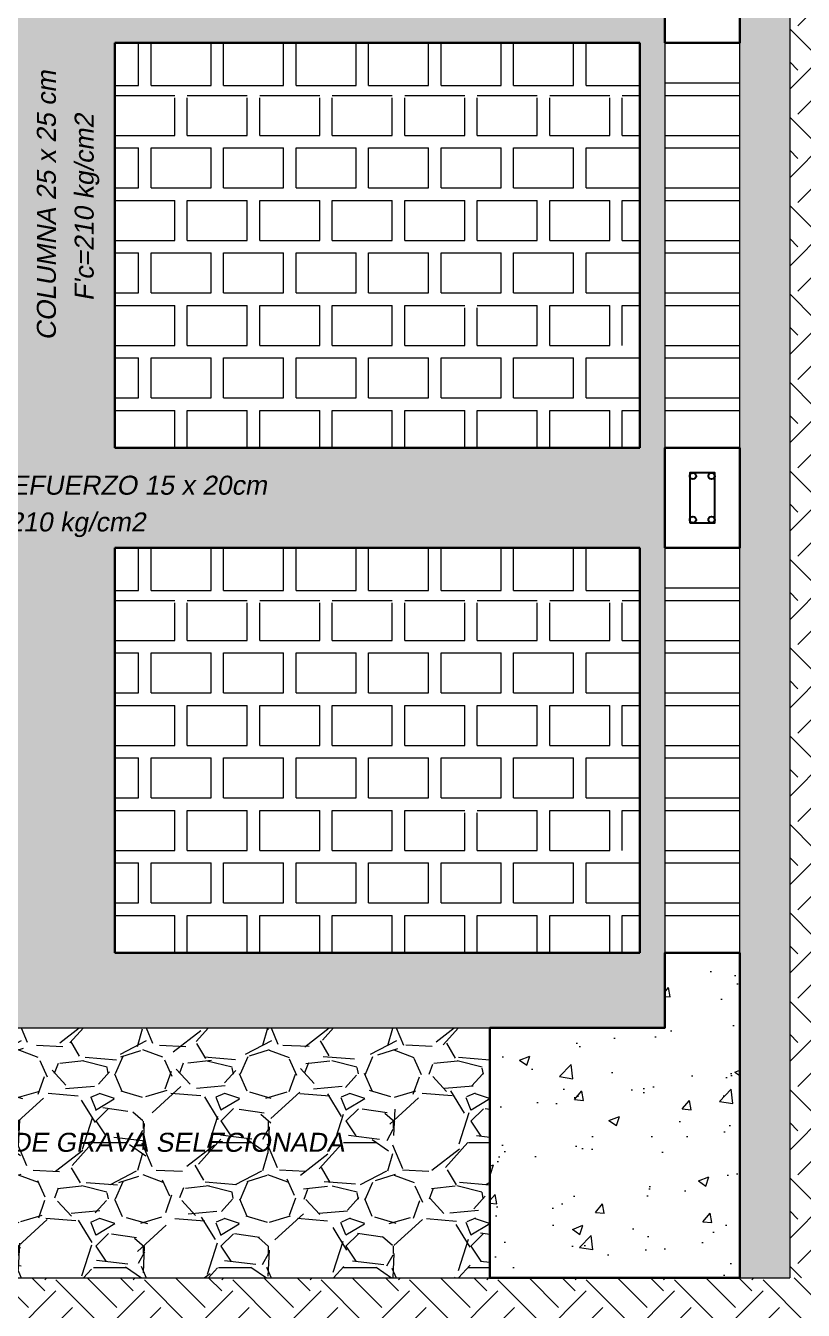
# Model space of a CAD drawing. Header units: metres. Extents: x 4293 to 4528, y 2596 to 2639.
# Drawn here: x 4414.192 to 4415.748, y 2625.576 to 2628.145 of the extents above; entities that cross this region are included whole.
import ezdxf
from ezdxf.enums import TextEntityAlignment as Align

# ---------------------------------------------------------------- set-up
doc = ezdxf.new("R2010")
doc.units = ezdxf.units.M
for name, color, linetype, lineweight in [('a. acero', 150, 'Continuous', 25), ('a. grava', 252, 'Continuous', 5), ('a. Ladrillos', 24, 'Continuous', 15), ('a. terreno', 79, 'Continuous', 9), ('A.B LADRILLO', 24, 'Continuous', 5), ('A.Texto', 180, 'Continuous', 5), ('cimiento', 6, 'Continuous', 30), ('concreto', 252, 'Continuous', 5), ('Sombreados', 8, 'Continuous', 5)]:
    doc.layers.add(name, color=color, linetype=linetype, lineweight=lineweight)
doc.styles.add('ARIAL', font='arial.ttf', dxfattribs={"oblique": 10})

msp = doc.modelspace()

# ---------------------------------------------------------------- hatches: boundary and pattern name
at = {"layer": 'a. grava'}
h = msp.add_hatch(dxfattribs=at)
h.set_pattern_fill('GRAVEL', color=256, scale=0.1, style=0)
h.set_pattern_definition([(228.0128, (4358.321061, 2629.093681), (-0.7999998232, -0.9000001342), [0.0134536, -1.3319088]), (184.9697, (4358.312061, 2629.083681), (1.20000010515, 0.0999991307), [0.0230868, -2.2855925]), (132.5104, (4358.289061, 2629.081681), (0.99999907183, -1.1000008674), [0.0162788, -1.6116032]), (267.2737, (4358.250061, 2629.056681), (0.09999960177, 2.0000000295), [0.0210238, -2.0813558]), (292.8337, (4358.249061, 2629.035681), (-0.50000099054, 1.19999964118), [0.0206155, -2.0409373]), (357.2737, (4358.257061, 2629.016681), (-2.0000000295, 0.09999960177), [0.0210238, -2.0813558]), (37.6942, (4358.278061, 2629.015681), (-1.30000073456, -0.99999904052), [0.0278029, -2.7524849]), (72.2553, (4358.300061, 2629.032681), (0.70000107627, 2.19999962312), [0.0262488, -2.5986321]), (121.4296, (4358.308061, 2629.057681), (-0.8000008234, 1.29999950365), [0.021095, -2.0884073]), (175.2364, (4358.297061, 2629.075681), (1.1000000946, -0.0999991533), [0.0240832, -1.1800763]), (222.3974, (4358.2730612, 2629.077681), (-1.2000007351, -1.0999992082), [0.0311448, -3.0833375]), (138.8141, (4358.349061, 2629.055681), (-0.7000002947, 0.5999997313), [0.0106301, -1.0523844]), (171.4692, (4358.341061, 2629.062681), (1.2999998285, -0.200000791), [0.0202237, -2.0021511]), (225, (4358.32106, 2629.06568), (-1e-17, -0.10000003), [0.0141421, -0.1272792]), (203.1986, (4358.314061, 2629.077681), (0.499999973, 0.2000001325), [0.0076158, -0.7539615]), (291.8014, (4358.307061, 2629.074681), (-0.099999991, 0.3000000273), [0.0107703, -0.5277462]), (30.9638, (4358.311061, 2629.064681), (0.299999802, 0.2000002484), [0.0174929, -0.5656023]), (161.5651, (4358.32606, 2629.07368), (0.200000043, -0.09999984), [0.0126491, -0.3035787]), (16.3895, (4358.249061, 2629.074681), (1.00000021984, 0.299999271), [0.01772, -1.7542845]), (70.3462, (4358.266061, 2629.079681), (-0.3999995247, -1.10000021356), [0.0148661, -1.4717408]), (293.1986, (4358.326061, 2629.093681), (-0.2000001325, 0.499999973), [0.0152315, -0.7463458]), (343.6105, (4358.332061, 2629.079681), (-1.00000021984, 0.299999271), [0.01772, -1.7542845]), (339.444, (4358.249061, 2629.012681), (-0.5000001845, 0.1999995996), [0.017088, -0.8373124]), (294.7751, (4358.265061, 2629.006681), (-0.4999992189, 1.1000003422), [0.0143178, -1.4174643]), (66.8014, (4358.327061, 2628.993681), (0.2000001325, 0.499999973), [0.0152315, -0.7463458]), (17.354, (4358.333061, 2629.007681), (-1.3000002019, -0.3999994502), [0.0167631, -1.6595424]), (69.444, (4358.278061, 2628.993681), (-0.1999995996, -0.5000001845), [0.008544, -0.8458564]), (101.3099, (4358.321061, 2628.993681), (-0.099999763, 0.400000075), [0.005099, -0.5048029]), (165.9638, (4358.32006, 2628.99868), (0.300000055, -0.099999806), [0.0206155, -0.391695]), (186.009, (4358.300061, 2629.003681), (0.9999999751, 0.09999993175), [0.019105, -1.8913923]), (303.6901, (4358.31106, 2629.05568), (-0.100000133, 0.199999956), [0.0144222, -0.3461329]), (353.1572, (4358.319061, 2629.043681), (1.69999993655, -0.2000007998), [0.0251794, -2.4927563]), (60.9454, (4358.344061, 2629.040681), (-0.4000000027, -0.7000000385), [0.0102956, -1.0192674]), (90, (4358.34906, 2629.04968), (-0.1, 0.1), [0.006, -0.094]), (120.2564, (4358.298061, 2629.006681), (0.3999994887, -0.7000002456), [0.0138924, -1.375352]), (48.0128, (4358.291061, 2629.018681), (0.7999998232, 0.9000001342), [0.0269072, -1.3184552]), (0, (4358.30906, 2629.03868), (0.1, 0.1), [0.026, -0.074]), (325.3048, (4358.335061, 2629.038681), (-0.9999994259, 0.70000086096), [0.0158114, -1.5653274]), (254.0546, (4358.348061, 2629.029681), (-0.099999989, -0.4000000127), [0.0145602, -0.7134508]), (207.646, (4358.344061, 2629.015681), (-1.89999958072, -1.00000077132), [0.0237065, -2.3469474]), (175.4261, (4358.323061, 2629.004681), (-1.30000005583, 0.09999948012), [0.0250799, -2.4829074])])
h.paths.add_polyline_path([(4415.7207, 2629.2353), (4415.6207, 2629.2353), (4415.6207, 2625.6403), (4415.7207, 2625.6403)])
at = {"layer": 'a. grava', "ltscale": 0.5}
h = msp.add_hatch(dxfattribs=at)
h.set_pattern_fill('GRAVEL', color=256, scale=0.25, style=0)
h.set_pattern_definition([(228.0128, (4266.856245, 2617.047346), (-1.999999558, -2.2500003354), [0.033634, -3.329772]), (184.9697, (4266.833745, 2617.022346), (3.0000002629, 0.24999782675), [0.057717, -5.71398125]), (132.5104, (4266.776245, 2617.017346), (2.4999976796, -2.7500021685), [0.040697, -4.029008]), (267.2737, (4266.678745, 2616.954846), (0.2499990044, 5.0000000737), [0.0525595, -5.2033895]), (292.8337, (4266.676245, 2616.902346), (-1.2500024764, 2.9999991029), [0.05153875, -5.10234325]), (357.2737, (4266.696245, 2616.854846), (-5.0000000737, 0.2499990044), [0.0525595, -5.2033895]), (37.6942, (4266.748745, 2616.852346), (-3.2500018364, -2.4999976013), [0.06950725, -6.88121225]), (72.2553, (4266.803745, 2616.894846), (1.7500026907, 5.4999990578), [0.065622, -6.49658025]), (121.4296, (4266.823745, 2616.957346), (-2.0000020585, 3.2499987591), [0.0527375, -5.22101825]), (175.2364, (4266.796245, 2617.002346), (2.7500002366, -0.2499978832), [0.060208, -2.95019075]), (222.3974, (4266.736245, 2617.007346), (-3.00000183777, -2.7499980205), [0.077862, -7.70834375]), (138.8141, (4266.926245, 2616.952346), (-1.7500007367, 1.4999993283), [0.02657525, -2.630961]), (171.4692, (4266.906245, 2616.969846), (3.2499995712, -0.5000019775), [0.05055925, -5.00537775]), (225, (4266.85624, 2616.97735), (-3e-17, -0.25000008), [0.03535525, -0.318198]), (203.1986, (4266.838745, 2617.007346), (1.249999933, 0.500000331), [0.0190395, -1.88490375]), (291.8014, (4266.821245, 2616.999846), (-0.249999978, 0.750000068), [0.02692575, -1.3193655]), (30.9638, (4266.831245, 2616.974846), (0.749999506, 0.500000621), [0.04373225, -1.41400575]), (161.5651, (4266.868745, 2616.99735), (0.50000011, -0.2499996), [0.03162275, -0.75894675]), (16.3895, (4266.676245, 2616.999846), (2.5000005496, 0.7499981775), [0.0443, -4.38571125]), (70.3462, (4266.718745, 2617.012346), (-0.9999988118, -2.7500005339), [0.03716525, -3.679352]), (293.1986, (4266.868745, 2617.047346), (-0.500000331, 1.249999933), [0.03807875, -1.8658645]), (343.6105, (4266.883745, 2617.012346), (-2.5000005496, 0.7499981775), [0.0443, -4.38571125]), (339.444, (4266.676245, 2616.844846), (-1.250000461, 0.499998999), [0.04272, -2.093281]), (294.7751, (4266.716245, 2616.829846), (-1.2499980473, 2.7500008555), [0.0357945, -3.54366075]), (66.8014, (4266.871245, 2616.797346), (0.500000331, 1.249999933), [0.03807875, -1.8658645]), (17.354, (4266.886245, 2616.832346), (-3.2500005048, -0.9999986256), [0.04190775, -4.148856]), (69.444, (4266.748745, 2616.797346), (-0.499998999, -1.250000461), [0.02136, -2.114641]), (101.3099, (4266.856245, 2616.797346), (-0.249999408, 1.000000188), [0.0127475, -1.26200725]), (165.9638, (4266.853745, 2616.809846), (0.750000136, -0.249999514), [0.05153875, -0.9792375]), (186.009, (4266.803745, 2616.822346), (2.4999999377, 0.2499998294), [0.0477625, -4.72848075]), (303.6901, (4266.831245, 2616.952346), (-0.250000334, 0.49999989), [0.0360555, -0.86533225]), (353.1572, (4266.851245, 2616.922346), (4.2499998414, -0.5000019995), [0.0629485, -6.23189075]), (60.9454, (4266.913745, 2616.914846), (-1.0000000068, -1.750000096), [0.025739, -2.5481685]), (90, (4266.92624, 2616.93735), (-0.25, 0.25), [0.015, -0.235]), (120.2564, (4266.798745, 2616.829846), (0.9999987217, -1.750000614), [0.034731, -3.43838]), (48.0128, (4266.781245, 2616.859846), (1.999999558, 2.2500003354), [0.067268, -3.296138]), (0, (4266.82624, 2616.90985), (0.25, 0.25), [0.065, -0.185]), (325.3048, (4266.891245, 2616.909846), (-2.4999985647, 1.7500021524), [0.0395285, -3.9133185]), (254.0546, (4266.923745, 2616.887346), (-0.249999972, -1.000000032), [0.0364005, -1.783627]), (207.646, (4266.913745, 2616.852346), (-4.7499989518, -2.5000019283), [0.05926625, -5.8673685]), (175.4261, (4266.861245, 2616.824846), (-3.2500001396, 0.2499987003), [0.06269975, -6.2072685])])
h.paths.add_polyline_path([(4415.1207, 2625.6403), (4415.1207, 2626.1403), (4413.4207, 2626.1403), (4413.4207, 2625.6403)])
h.paths.add_polyline_path([(4413.8906, 2625.8821), (4414.8466, 2625.8821), (4414.8466, 2625.9411), (4413.8906, 2625.9411)], flags=24)
at = {"layer": 'a. terreno', "ltscale": 0.5}
h = msp.add_hatch(dxfattribs=at)
h.set_pattern_fill('EARTH', color=256, scale=0.5, angle=45, style=0)
h.set_pattern_definition([(45, (4252.42845, 2616.79735), (1e-17, 0.1767767), [0.125, -0.125]), (45, (4252.39531, 2616.83049), (1e-17, 0.1767767), [0.125, -0.125]), (45, (4252.36216, 2616.86364), (1e-17, 0.1767767), [0.125, -0.125]), (135, (4252.36216, 2616.88573), (-0.1767767, 3e-17), [0.125, -0.125]), (135, (4252.39531, 2616.91888), (-0.1767767, 3e-17), [0.125, -0.125]), (135, (4252.42845, 2616.95203), (-0.1767767, 3e-17), [0.125, -0.125])])
h.paths.add_polyline_path([(4415.8707, 2629.3853), (4415.7207, 2629.3853), (4415.7207, 2625.6403), (4415.8707, 2625.6403)])
h = msp.add_hatch(dxfattribs=at)
h.set_pattern_fill('EARTH', color=256, scale=0.5, angle=45, style=0)
h.set_pattern_definition([(45, (4247.00008, 2616.79735), (1e-17, 0.176776695), [0.125, -0.125]), (45, (4246.96693, 2616.83049), (1e-17, 0.176776695), [0.125, -0.125]), (45, (4246.93379, 2616.86364), (1e-17, 0.176776695), [0.125, -0.125]), (135, (4246.93379, 2616.88573), (-0.176776695, 3e-17), [0.125, -0.125]), (135, (4246.96693, 2616.91888), (-0.176776695, 3e-17), [0.125, -0.125]), (135, (4247.00008, 2616.95203), (-0.176776695, 3e-17), [0.125, -0.125])])
h.paths.add_polyline_path([(4415.8957, 2625.6403), (4412.6707, 2625.6403), (4412.6707, 2625.4903), (4415.8957, 2625.4903)])
at = {"layer": 'concreto', "ltscale": 0.5}
h = msp.add_hatch(dxfattribs=at)
h.set_pattern_fill('AR-CONC', color=256, scale=0.02, angle=45, style=0)
h.set_pattern_definition([(95, (4266.67624, 2616.79735), (0.1103104, 0.09256142), [0.015, -0.165]), (40, (4266.67624, 2616.79735), (-0.12599843, 0.08675363), [0.012, -0.132]), (145.4514, (4266.68544, 2616.80506), (-0.0156879, 0.17931506), [0.01274804, -0.14022842]), (91.1842, (4266.64796, 2616.82563), (0.1743386, 0.12752275), [0.0225, -0.2475]), (141.6356, (4266.66249, 2616.83626), (-0.0055798, 0.26994234), [0.01912206, -0.2103426]), (36.1842, (4266.64796, 2616.82563), (-0.00558, 0.26994233), [0.018, -0.198]), (66, (4266.66917, 2616.8327), (0.14135431, 0.027476495), [0.015, -0.165]), (11, (4266.66917, 2616.8327), (-0.06814172, 0.13696169), [0.012, -0.132]), (116.4514, (4266.68095, 2616.83499), (0.07321272, 0.16443812), [0.01274804, -0.14022842]), (82.5, (4266.676245, 2616.797346), (-0.045358637, 0.048797964), [0, -0.1304, 0, -0.134, 0, -0.1325]), (52.5, (4266.676245, 2616.797346), (-0.01857459, 0.09298189), [0, -0.0764, 0, -0.1274, 0, -0.0505]), (12.5, (4266.64471, 2616.76581), (0.078683633, 0.072304152), [0, -0.05, 0, -0.156, 0, -0.207]), (2.5, (4266.63057, 2616.75167), (0.068317997, 0.09663196), [0, -0.065, 0, -0.1036, 0, -0.147])])
h.paths.add_polyline_path([(4415.1207, 2626.1403), (4415.4707, 2626.1403), (4415.4707, 2626.2903), (4415.4707, 2627.1003), (4415.4707, 2627.3003), (4415.4707, 2628.1103), (4415.4707, 2628.3103), (4415.4707, 2629.2353), (4415.4207, 2629.2353), (4415.4207, 2628.3103), (4414.3707, 2628.3103), (4414.3707, 2629.2353), (4414.1707, 2629.2353), (4414.1707, 2628.3103), (4413.1207, 2628.3103), (4413.1207, 2628.9403), (4413.0707, 2628.9403), (4413.0707, 2628.3103), (4413.0707, 2628.1103), (4413.0707, 2627.3003), (4413.0707, 2627.1003), (4413.0707, 2626.2903), (4413.0707, 2626.1403), (4413.4207, 2626.1403)])
h.paths.add_polyline_path([(4414.1707, 2626.2903), (4413.1207, 2626.2903), (4413.1207, 2627.1003), (4414.1707, 2627.1003)], flags=16)
h.paths.add_polyline_path([(4414.3707, 2627.1003), (4415.4207, 2627.1003), (4415.4207, 2626.2903), (4414.3707, 2626.2903)], flags=16)
h.paths.add_polyline_path([(4414.1707, 2627.3003), (4413.1207, 2627.3003), (4413.1207, 2628.1103), (4414.1707, 2628.1103)], flags=16)
h.paths.add_polyline_path([(4414.3707, 2627.3003), (4414.3707, 2628.1103), (4415.4207, 2628.1103), (4415.4207, 2627.3003)], flags=16)
h.paths.add_polyline_path([(4413.0707, 2629.0919), (4413.1207, 2629.0919), (4413.1207, 2629.2353), (4413.0707, 2629.2353)])
h.paths.add_polyline_path([(4413.0707, 2628.9403), (4413.1207, 2628.9403), (4413.1207, 2629.0919), (4413.0707, 2629.0919)], flags=17)
h = msp.add_hatch(dxfattribs=at)
h.set_pattern_fill('AR-CONC', color=256, scale=0.03, style=0)
h.set_pattern_definition([(50, (4266.67624, 2616.79735), (0.21517805, -0.01882564), [0.0225, -0.2475]), (355, (4266.67624, 2616.79735), (-0.0416254, 0.22565764), [0.018, -0.198]), (100.4514, (4266.69418, 2616.79578), (0.1735528, 0.20683186), [0.01912206, -0.21034263]), (46.1842, (4266.67624, 2616.85735), (0.3201723, -0.0496557), [0.03375, -0.37125]), (96.6356, (4266.70293, 2616.8532), (0.2803988, 0.29223536), [0.0286831, -0.3155139]), (351.1842, (4266.67624, 2616.85735), (0.2803986, 0.2922356), [0.027, -0.297]), (21, (4266.70624, 2616.84235), (0.17907212, -0.12078567), [0.0225, -0.2475]), (326, (4266.70624, 2616.84235), (0.0729946, 0.217545), [0.018, -0.198]), (71.4514, (4266.72117, 2616.83228), (0.2520668, 0.09675915), [0.01912206, -0.21034263]), (37.5, (4266.676245, 2616.797346), (0.003647957, 0.099868156), [0, -0.1956, 0, -0.201, 0, -0.19875]), (7.5, (4266.67624, 2616.79735), (0.07892086, 0.11832351), [0, -0.1146, 0, -0.1911, 0, -0.07575]), (327.5, (4266.609345, 2616.79735), (0.16014673, -0.00676646), [0, -0.075, 0, -0.234, 0, -0.3105]), (317.5, (4266.57934, 2616.79735), (0.17495585, 0.0300315), [0, -0.0975, 0, -0.1554, 0, -0.2205])])
h.paths.add_polyline_path([(4415.1207, 2626.1403), (4415.1207, 2625.6403), (4415.6207, 2625.6403), (4415.6207, 2626.2903), (4415.4707, 2626.2903), (4415.4707, 2626.1403)])

# ---------------------------------------------------------------- linework, layer by layer
at = {"layer": 'a. acero'}
msp.add_lwpolyline([(4415.5207, 2627.1503), (4415.5707, 2627.1503), (4415.5707, 2627.2503), (4415.5207, 2627.2503)], close=True, dxfattribs=at)
for centre in [(4415.527, 2627.244), (4415.5643, 2627.244), (4415.527, 2627.1567), (4415.5643, 2627.1567)]:
    msp.add_circle(centre, 0.00635, dxfattribs=at)
at = {"layer": 'a. grava'}
msp.add_line((4415.7207, 2629.2353), (4415.7207, 2625.6403), dxfattribs=at)
for points in [[(4413.4207, 2625.6403), (4415.1207, 2625.6403)], [(4415.6207, 2625.6403), (4415.7207, 2625.6403)]]:
    msp.add_lwpolyline(points, dxfattribs=at)
at = {"layer": 'a. Ladrillos'}
for p, q in [((4415.6207, 2627.3003), (4415.6207, 2628.1403)), ((4415.4707, 2628.1103), (4415.4707, 2627.3003)), ((4415.4707, 2628.0303), (4415.6207, 2628.0303)), ((4415.4707, 2628.0053), (4415.6207, 2628.0053)), ((4415.4707, 2627.9253), (4415.6207, 2627.9253)), ((4415.4707, 2627.9003), (4415.6207, 2627.9003)), ((4415.4707, 2627.8203), (4415.6207, 2627.8203)), ((4415.4707, 2627.7953), (4415.6207, 2627.7953)), ((4415.4707, 2627.7153), (4415.6207, 2627.7153)), ((4415.4707, 2627.6903), (4415.6207, 2627.6903)), ((4415.4707, 2627.6103), (4415.6207, 2627.6103)), ((4415.4707, 2627.5853), (4415.6207, 2627.5853)), ((4415.4707, 2627.5053), (4415.6207, 2627.5053)), ((4415.4707, 2627.4803), (4415.6207, 2627.4803)), ((4415.4707, 2627.4003), (4415.6207, 2627.4003)), ((4415.4707, 2627.3753), (4415.6207, 2627.3753)), ((4415.6207, 2626.2903), (4415.6207, 2627.1303)), ((4415.4707, 2627.1003), (4415.4707, 2626.2903)), ((4415.4707, 2627.0203), (4415.6207, 2627.0203)), ((4415.4707, 2626.9953), (4415.6207, 2626.9953)), ((4415.4707, 2626.9153), (4415.6207, 2626.9153)), ((4415.4707, 2626.8903), (4415.6207, 2626.8903)), ((4415.4707, 2626.8103), (4415.6207, 2626.8103)), ((4415.4707, 2626.7853), (4415.6207, 2626.7853)), ((4415.4707, 2626.7053), (4415.6207, 2626.7053)), ((4415.4707, 2626.6803), (4415.6207, 2626.6803)), ((4415.4707, 2626.6003), (4415.6207, 2626.6003)), ((4415.4707, 2626.5753), (4415.6207, 2626.5753)), ((4415.4707, 2626.4953), (4415.6207, 2626.4953)), ((4415.4707, 2626.4703), (4415.6207, 2626.4703)), ((4415.4707, 2626.3903), (4415.6207, 2626.3903)), ((4415.4707, 2626.3653), (4415.6207, 2626.3653))]:
    msp.add_line(p, q, dxfattribs=at)
at = {"layer": 'A.B LADRILLO'}
for p, q in [((4414.4182, 2628.0253), (4414.4182, 2628.1103)), ((4414.4432, 2628.0253), (4414.4432, 2628.1103)), ((4414.5632, 2628.0253), (4414.5632, 2628.1103)), ((4414.5882, 2628.0253), (4414.5882, 2628.1103)), ((4414.7082, 2628.0253), (4414.7082, 2628.1103)), ((4414.7332, 2628.0253), (4414.7332, 2628.1103)), ((4414.8532, 2628.0253), (4414.8532, 2628.1103)), ((4414.8782, 2628.0253), (4414.8782, 2628.1103)), ((4414.9982, 2628.0253), (4414.9982, 2628.1103)), ((4415.0232, 2628.0253), (4415.0232, 2628.1103)), ((4415.1432, 2628.0253), (4415.1432, 2628.1103)), ((4415.1682, 2628.0253), (4415.1682, 2628.1103)), ((4415.2882, 2628.0253), (4415.2882, 2628.1103)), ((4415.3132, 2628.0253), (4415.3132, 2628.1103)), ((4414.3707, 2628.0253), (4414.4182, 2628.0253)), ((4414.4432, 2628.0253), (4414.5632, 2628.0253)), ((4414.5882, 2628.0253), (4414.7082, 2628.0253)), ((4414.7332, 2628.0253), (4414.8532, 2628.0253)), ((4414.8782, 2628.0253), (4414.9982, 2628.0253)), ((4415.0232, 2628.0253), (4415.1432, 2628.0253)), ((4415.1682, 2628.0253), (4415.2882, 2628.0253)), ((4415.3132, 2628.0253), (4415.4207, 2628.0253)), ((4414.3707, 2628.0053), (4414.4907, 2628.0053)), ((4414.4907, 2627.9253), (4414.4907, 2628.0003)), ((4414.5157, 2628.0053), (4414.6357, 2628.0053)), ((4414.5157, 2627.9253), (4414.5157, 2628.0003)), ((4414.6357, 2627.9253), (4414.6357, 2628.0003)), ((4414.6607, 2628.0053), (4414.7807, 2628.0053)), ((4414.6607, 2627.9253), (4414.6607, 2628.0003)), ((4414.7807, 2627.9253), (4414.7807, 2628.0003)), ((4414.8057, 2628.0053), (4414.9257, 2628.0053)), ((4414.8057, 2627.9253), (4414.8057, 2628.0003)), ((4414.9257, 2627.9253), (4414.9257, 2628.0003)), ((4414.9507, 2628.0053), (4415.0707, 2628.0053)), ((4414.9507, 2627.9253), (4414.9507, 2628.0003)), ((4415.0707, 2627.9253), (4415.0707, 2628.0003)), ((4415.0957, 2628.0053), (4415.2157, 2628.0053)), ((4415.0957, 2627.9253), (4415.0957, 2628.0003)), ((4415.2157, 2627.9253), (4415.2157, 2628.0003)), ((4415.2407, 2628.0053), (4415.3607, 2628.0053)), ((4415.2407, 2627.9253), (4415.2407, 2628.0003)), ((4415.3607, 2627.9253), (4415.3607, 2628.0003)), ((4415.3857, 2628.0053), (4415.4207, 2628.0053)), ((4415.3857, 2627.9253), (4415.3857, 2628.0003)), ((4414.3707, 2627.9253), (4414.4907, 2627.9253)), ((4414.5157, 2627.9253), (4414.6357, 2627.9253)), ((4414.6607, 2627.9253), (4414.7807, 2627.9253)), ((4414.8057, 2627.9253), (4414.9257, 2627.9253)), ((4414.9507, 2627.9253), (4415.0707, 2627.9253)), ((4415.0957, 2627.9253), (4415.2157, 2627.9253)), ((4415.2407, 2627.9253), (4415.3607, 2627.9253)), ((4415.3857, 2627.9253), (4415.4207, 2627.9253)), ((4414.3707, 2627.9003), (4414.4182, 2627.9003)), ((4414.4182, 2627.8203), (4414.4182, 2627.9003)), ((4414.4432, 2627.9003), (4414.5632, 2627.9003)), ((4414.4432, 2627.8203), (4414.4432, 2627.9003)), ((4414.5632, 2627.8203), (4414.5632, 2627.9003)), ((4414.5882, 2627.8203), (4414.5882, 2627.9003)), ((4414.5882, 2627.9003), (4414.7082, 2627.9003)), ((4414.7082, 2627.8203), (4414.7082, 2627.9003)), ((4414.7332, 2627.8203), (4414.7332, 2627.9003)), ((4414.7332, 2627.9003), (4414.8532, 2627.9003)), ((4414.8532, 2627.8203), (4414.8532, 2627.9003)), ((4414.8782, 2627.8203), (4414.8782, 2627.9003)), ((4414.8782, 2627.9003), (4414.9982, 2627.9003)), ((4414.9982, 2627.8203), (4414.9982, 2627.9003)), ((4415.0232, 2627.8203), (4415.0232, 2627.9003)), ((4415.0232, 2627.9003), (4415.1432, 2627.9003)), ((4415.1432, 2627.8203), (4415.1432, 2627.9003)), ((4415.1682, 2627.8203), (4415.1682, 2627.9003)), ((4415.1682, 2627.9003), (4415.2882, 2627.9003)), ((4415.2882, 2627.8203), (4415.2882, 2627.9003)), ((4415.3132, 2627.8203), (4415.3132, 2627.9003)), ((4415.3132, 2627.9003), (4415.4207, 2627.9003)), ((4414.3707, 2627.8203), (4414.4182, 2627.8203)), ((4414.4432, 2627.8203), (4414.5632, 2627.8203)), ((4414.5882, 2627.8203), (4414.7082, 2627.8203)), ((4414.7332, 2627.8203), (4414.8532, 2627.8203)), ((4414.8782, 2627.8203), (4414.9982, 2627.8203)), ((4415.0232, 2627.8203), (4415.1432, 2627.8203)), ((4415.1682, 2627.8203), (4415.2882, 2627.8203)), ((4415.3132, 2627.8203), (4415.4207, 2627.8203)), ((4414.3707, 2627.7953), (4414.4907, 2627.7953)), ((4414.4907, 2627.7153), (4414.4907, 2627.7953)), ((4414.5157, 2627.7153), (4414.5157, 2627.7953)), ((4414.5157, 2627.7953), (4414.6357, 2627.7953)), ((4414.6357, 2627.7153), (4414.6357, 2627.7953)), ((4414.6607, 2627.7153), (4414.6607, 2627.7953)), ((4414.6607, 2627.7953), (4414.7807, 2627.7953)), ((4414.7807, 2627.7153), (4414.7807, 2627.7953)), ((4414.8057, 2627.7153), (4414.8057, 2627.7953)), ((4414.8057, 2627.7953), (4414.9257, 2627.7953)), ((4414.9257, 2627.7153), (4414.9257, 2627.7953)), ((4414.9507, 2627.7153), (4414.9507, 2627.7953)), ((4414.9507, 2627.7953), (4415.0707, 2627.7953)), ((4415.0707, 2627.7153), (4415.0707, 2627.7953)), ((4415.0957, 2627.7153), (4415.0957, 2627.7953)), ((4415.0957, 2627.7953), (4415.2157, 2627.7953)), ((4415.2157, 2627.7153), (4415.2157, 2627.7953)), ((4415.2407, 2627.7153), (4415.2407, 2627.7953)), ((4415.2407, 2627.7953), (4415.3607, 2627.7953)), ((4415.3607, 2627.7153), (4415.3607, 2627.7953)), ((4415.3857, 2627.7153), (4415.3857, 2627.7953)), ((4415.3857, 2627.7953), (4415.4207, 2627.7953)), ((4414.3707, 2627.7153), (4414.4907, 2627.7153)), ((4414.5157, 2627.7153), (4414.6357, 2627.7153)), ((4414.6607, 2627.7153), (4414.7807, 2627.7153)), ((4414.8057, 2627.7153), (4414.9257, 2627.7153)), ((4414.9507, 2627.7153), (4415.0707, 2627.7153)), ((4415.0957, 2627.7153), (4415.2157, 2627.7153)), ((4415.2407, 2627.7153), (4415.3607, 2627.7153)), ((4415.3857, 2627.7153), (4415.4207, 2627.7153)), ((4414.3707, 2627.6903), (4414.4182, 2627.6903)), ((4414.4182, 2627.6103), (4414.4182, 2627.6903)), ((4414.4432, 2627.6903), (4414.5632, 2627.6903)), ((4414.4432, 2627.6103), (4414.4432, 2627.6903)), ((4414.5632, 2627.6103), (4414.5632, 2627.6903)), ((4414.5882, 2627.6103), (4414.5882, 2627.6903)), ((4414.5882, 2627.6903), (4414.7082, 2627.6903)), ((4414.7082, 2627.6103), (4414.7082, 2627.6903)), ((4414.7332, 2627.6103), (4414.7332, 2627.6903)), ((4414.7332, 2627.6903), (4414.8532, 2627.6903)), ((4414.8532, 2627.6103), (4414.8532, 2627.6903)), ((4414.8782, 2627.6103), (4414.8782, 2627.6903)), ((4414.8782, 2627.6903), (4414.9982, 2627.6903)), ((4414.9982, 2627.6103), (4414.9982, 2627.6903)), ((4415.0232, 2627.6103), (4415.0232, 2627.6903)), ((4415.0232, 2627.6903), (4415.1432, 2627.6903)), ((4415.1432, 2627.6103), (4415.1432, 2627.6903)), ((4415.1682, 2627.6103), (4415.1682, 2627.6903)), ((4415.1682, 2627.6903), (4415.2882, 2627.6903)), ((4415.2882, 2627.6103), (4415.2882, 2627.6903)), ((4415.3132, 2627.6103), (4415.3132, 2627.6903)), ((4415.3132, 2627.6903), (4415.4207, 2627.6903)), ((4414.3707, 2627.6103), (4414.4182, 2627.6103)), ((4414.4432, 2627.6103), (4414.5632, 2627.6103)), ((4414.5882, 2627.6103), (4414.7082, 2627.6103)), ((4414.7332, 2627.6103), (4414.8532, 2627.6103)), ((4414.8782, 2627.6103), (4414.9982, 2627.6103)), ((4415.0232, 2627.6103), (4415.1432, 2627.6103)), ((4415.1682, 2627.6103), (4415.2882, 2627.6103)), ((4415.3132, 2627.6103), (4415.4207, 2627.6103)), ((4414.3707, 2627.5853), (4414.4907, 2627.5853)), ((4414.4907, 2627.5053), (4414.4907, 2627.5853)), ((4414.5157, 2627.5053), (4414.5157, 2627.5853)), ((4414.5157, 2627.5853), (4414.6357, 2627.5853)), ((4414.6357, 2627.5053), (4414.6357, 2627.5853)), ((4414.6607, 2627.5053), (4414.6607, 2627.5853)), ((4414.6607, 2627.5853), (4414.7807, 2627.5853)), ((4414.7807, 2627.5053), (4414.7807, 2627.5853)), ((4414.8057, 2627.5053), (4414.8057, 2627.5853)), ((4414.8057, 2627.5853), (4414.9257, 2627.5853)), ((4414.9257, 2627.5053), (4414.9257, 2627.5853)), ((4414.9507, 2627.5053), (4414.9507, 2627.5853)), ((4414.9507, 2627.5853), (4415.0707, 2627.5853)), ((4415.0957, 2627.5853), (4415.2157, 2627.5853)), ((4415.2157, 2627.5053), (4415.2157, 2627.5853)), ((4415.2407, 2627.5053), (4415.2407, 2627.5853)), ((4415.2407, 2627.5853), (4415.3607, 2627.5853)), ((4415.3607, 2627.5053), (4415.3607, 2627.5853)), ((4415.3857, 2627.5053), (4415.3857, 2627.5853)), ((4415.3857, 2627.5853), (4415.4207, 2627.5853)), ((4415.0707, 2627.5053), (4415.0707, 2627.5803)), ((4415.0957, 2627.5053), (4415.0957, 2627.5803)), ((4414.3707, 2627.5053), (4414.4907, 2627.5053)), ((4414.5157, 2627.5053), (4414.6357, 2627.5053)), ((4414.6607, 2627.5053), (4414.7807, 2627.5053)), ((4414.8057, 2627.5053), (4414.9257, 2627.5053)), ((4414.9507, 2627.5053), (4415.0707, 2627.5053)), ((4415.0957, 2627.5053), (4415.2157, 2627.5053)), ((4415.2407, 2627.5053), (4415.3607, 2627.5053)), ((4414.3707, 2627.4803), (4414.4182, 2627.4803)), ((4414.4182, 2627.4003), (4414.4182, 2627.4803)), ((4414.4432, 2627.4803), (4414.5632, 2627.4803)), ((4414.4432, 2627.4003), (4414.4432, 2627.4803)), ((4414.5632, 2627.4003), (4414.5632, 2627.4803)), ((4414.5882, 2627.4003), (4414.5882, 2627.4803)), ((4414.5882, 2627.4803), (4414.7082, 2627.4803)), ((4414.7082, 2627.4003), (4414.7082, 2627.4803)), ((4414.7332, 2627.4003), (4414.7332, 2627.4803)), ((4414.7332, 2627.4803), (4414.8532, 2627.4803)), ((4414.8532, 2627.4003), (4414.8532, 2627.4803)), ((4414.8782, 2627.4003), (4414.8782, 2627.4803)), ((4414.8782, 2627.4803), (4414.9982, 2627.4803)), ((4414.9982, 2627.4003), (4414.9982, 2627.4803)), ((4415.0232, 2627.4003), (4415.0232, 2627.4803)), ((4415.0232, 2627.4803), (4415.1432, 2627.4803)), ((4415.1432, 2627.4003), (4415.1432, 2627.4803)), ((4415.1682, 2627.4003), (4415.1682, 2627.4803)), ((4415.1682, 2627.4803), (4415.2882, 2627.4803)), ((4415.2882, 2627.4003), (4415.2882, 2627.4803)), ((4415.3132, 2627.4003), (4415.3132, 2627.4803)), ((4415.3132, 2627.4803), (4415.4207, 2627.4803)), ((4414.3707, 2627.4003), (4414.4182, 2627.4003)), ((4414.3707, 2627.3753), (4414.4907, 2627.3753)), ((4414.4432, 2627.4003), (4414.5632, 2627.4003)), ((4414.4907, 2627.3003), (4414.4907, 2627.3753)), ((4414.5157, 2627.3003), (4414.5157, 2627.3753)), ((4414.5157, 2627.3753), (4414.6357, 2627.3753)), ((4414.5882, 2627.4003), (4414.7082, 2627.4003)), ((4414.6357, 2627.3003), (4414.6357, 2627.3753)), ((4414.6607, 2627.3003), (4414.6607, 2627.3753)), ((4414.6607, 2627.3753), (4414.7807, 2627.3753)), ((4414.7332, 2627.4003), (4414.8532, 2627.4003)), ((4414.7807, 2627.3003), (4414.7807, 2627.3753)), ((4414.8057, 2627.3003), (4414.8057, 2627.3753)), ((4414.8057, 2627.3753), (4414.9257, 2627.3753)), ((4414.8782, 2627.4003), (4414.9982, 2627.4003)), ((4414.9257, 2627.3003), (4414.9257, 2627.3753)), ((4414.9507, 2627.3003), (4414.9507, 2627.3753)), ((4414.9507, 2627.3753), (4415.0707, 2627.3753)), ((4415.0232, 2627.4003), (4415.1432, 2627.4003)), ((4415.0707, 2627.3003), (4415.0707, 2627.3753)), ((4415.0957, 2627.3003), (4415.0957, 2627.3753)), ((4415.0957, 2627.3753), (4415.2157, 2627.3753)), ((4415.1682, 2627.4003), (4415.2882, 2627.4003)), ((4415.2157, 2627.3003), (4415.2157, 2627.3753)), ((4415.2407, 2627.3003), (4415.2407, 2627.3753)), ((4415.2407, 2627.3753), (4415.3607, 2627.3753)), ((4415.3132, 2627.4003), (4415.4207, 2627.4003)), ((4415.3607, 2627.3003), (4415.3607, 2627.3753)), ((4415.3857, 2627.3003), (4415.3857, 2627.3753)), ((4415.3857, 2627.3753), (4415.4207, 2627.3753)), ((4414.4182, 2627.0153), (4414.4182, 2627.1003)), ((4414.4432, 2627.0153), (4414.4432, 2627.1003)), ((4414.5632, 2627.0153), (4414.5632, 2627.1003)), ((4414.5882, 2627.0153), (4414.5882, 2627.1003)), ((4414.7082, 2627.0153), (4414.7082, 2627.1003)), ((4414.7332, 2627.0153), (4414.7332, 2627.1003)), ((4414.8532, 2627.0153), (4414.8532, 2627.1003)), ((4414.8782, 2627.0153), (4414.8782, 2627.1003)), ((4414.9982, 2627.0153), (4414.9982, 2627.1003)), ((4415.0232, 2627.0153), (4415.0232, 2627.1003)), ((4415.1432, 2627.0153), (4415.1432, 2627.1003)), ((4415.1682, 2627.0153), (4415.1682, 2627.1003)), ((4415.2882, 2627.0153), (4415.2882, 2627.1003)), ((4415.3132, 2627.0153), (4415.3132, 2627.1003)), ((4414.3707, 2627.0153), (4414.4182, 2627.0153)), ((4414.3707, 2626.9953), (4414.4907, 2626.9953)), ((4414.4432, 2627.0153), (4414.5632, 2627.0153)), ((4414.4907, 2626.9153), (4414.4907, 2626.9903)), ((4414.5157, 2626.9953), (4414.6357, 2626.9953)), ((4414.5157, 2626.9153), (4414.5157, 2626.9903)), ((4414.5882, 2627.0153), (4414.7082, 2627.0153)), ((4414.6357, 2626.9153), (4414.6357, 2626.9903)), ((4414.6607, 2626.9953), (4414.7807, 2626.9953)), ((4414.6607, 2626.9153), (4414.6607, 2626.9903)), ((4414.7332, 2627.0153), (4414.8532, 2627.0153)), ((4414.7807, 2626.9153), (4414.7807, 2626.9903)), ((4414.8057, 2626.9953), (4414.9257, 2626.9953)), ((4414.8057, 2626.9153), (4414.8057, 2626.9903)), ((4414.8782, 2627.0153), (4414.9982, 2627.0153)), ((4414.9257, 2626.9153), (4414.9257, 2626.9903)), ((4414.9507, 2626.9953), (4415.0707, 2626.9953)), ((4414.9507, 2626.9153), (4414.9507, 2626.9903)), ((4415.0232, 2627.0153), (4415.1432, 2627.0153)), ((4415.0707, 2626.9153), (4415.0707, 2626.9903)), ((4415.0957, 2626.9953), (4415.2157, 2626.9953)), ((4415.0957, 2626.9153), (4415.0957, 2626.9903)), ((4415.1682, 2627.0153), (4415.2882, 2627.0153)), ((4415.2157, 2626.9153), (4415.2157, 2626.9903)), ((4415.2407, 2626.9953), (4415.3607, 2626.9953)), ((4415.2407, 2626.9153), (4415.2407, 2626.9903)), ((4415.3132, 2627.0153), (4415.4207, 2627.0153)), ((4415.3607, 2626.9153), (4415.3607, 2626.9903)), ((4415.3857, 2626.9953), (4415.4207, 2626.9953)), ((4415.3857, 2626.9153), (4415.3857, 2626.9903)), ((4414.3707, 2626.9153), (4414.4907, 2626.9153)), ((4414.5157, 2626.9153), (4414.6357, 2626.9153)), ((4414.6607, 2626.9153), (4414.7807, 2626.9153)), ((4414.8057, 2626.9153), (4414.9257, 2626.9153)), ((4414.9507, 2626.9153), (4415.0707, 2626.9153)), ((4415.0957, 2626.9153), (4415.2157, 2626.9153)), ((4415.2407, 2626.9153), (4415.3607, 2626.9153)), ((4415.3857, 2626.9153), (4415.4207, 2626.9153)), ((4414.3707, 2626.8903), (4414.4182, 2626.8903)), ((4414.4182, 2626.8103), (4414.4182, 2626.8903)), ((4414.4432, 2626.8903), (4414.5632, 2626.8903)), ((4414.4432, 2626.8103), (4414.4432, 2626.8903)), ((4414.5632, 2626.8103), (4414.5632, 2626.8903)), ((4414.5882, 2626.8103), (4414.5882, 2626.8903)), ((4414.5882, 2626.8903), (4414.7082, 2626.8903)), ((4414.7082, 2626.8103), (4414.7082, 2626.8903)), ((4414.7332, 2626.8103), (4414.7332, 2626.8903)), ((4414.7332, 2626.8903), (4414.8532, 2626.8903)), ((4414.8532, 2626.8103), (4414.8532, 2626.8903)), ((4414.8782, 2626.8103), (4414.8782, 2626.8903)), ((4414.8782, 2626.8903), (4414.9982, 2626.8903)), ((4414.9982, 2626.8103), (4414.9982, 2626.8903)), ((4415.0232, 2626.8103), (4415.0232, 2626.8903)), ((4415.0232, 2626.8903), (4415.1432, 2626.8903)), ((4415.1432, 2626.8103), (4415.1432, 2626.8903)), ((4415.1682, 2626.8103), (4415.1682, 2626.8903)), ((4415.1682, 2626.8903), (4415.2882, 2626.8903)), ((4415.2882, 2626.8103), (4415.2882, 2626.8903)), ((4415.3132, 2626.8103), (4415.3132, 2626.8903)), ((4415.3132, 2626.8903), (4415.4207, 2626.8903)), ((4414.3707, 2626.8103), (4414.4182, 2626.8103)), ((4414.4432, 2626.8103), (4414.5632, 2626.8103)), ((4414.5882, 2626.8103), (4414.7082, 2626.8103)), ((4414.7332, 2626.8103), (4414.8532, 2626.8103)), ((4414.8782, 2626.8103), (4414.9982, 2626.8103)), ((4415.0232, 2626.8103), (4415.1432, 2626.8103)), ((4415.1682, 2626.8103), (4415.2882, 2626.8103)), ((4415.3132, 2626.8103), (4415.4207, 2626.8103)), ((4414.3707, 2626.7853), (4414.4907, 2626.7853)), ((4414.4907, 2626.7053), (4414.4907, 2626.7853)), ((4414.5157, 2626.7053), (4414.5157, 2626.7853)), ((4414.5157, 2626.7853), (4414.6357, 2626.7853)), ((4414.6357, 2626.7053), (4414.6357, 2626.7853)), ((4414.6607, 2626.7053), (4414.6607, 2626.7853)), ((4414.6607, 2626.7853), (4414.7807, 2626.7853)), ((4414.7807, 2626.7053), (4414.7807, 2626.7853)), ((4414.8057, 2626.7053), (4414.8057, 2626.7853)), ((4414.8057, 2626.7853), (4414.9257, 2626.7853)), ((4414.9257, 2626.7053), (4414.9257, 2626.7853)), ((4414.9507, 2626.7053), (4414.9507, 2626.7853)), ((4414.9507, 2626.7853), (4415.0707, 2626.7853)), ((4415.0707, 2626.7053), (4415.0707, 2626.7853)), ((4415.0957, 2626.7053), (4415.0957, 2626.7853)), ((4415.0957, 2626.7853), (4415.2157, 2626.7853)), ((4415.2157, 2626.7053), (4415.2157, 2626.7853)), ((4415.2407, 2626.7053), (4415.2407, 2626.7853)), ((4415.2407, 2626.7853), (4415.3607, 2626.7853)), ((4415.3607, 2626.7053), (4415.3607, 2626.7853)), ((4415.3857, 2626.7053), (4415.3857, 2626.7853)), ((4415.3857, 2626.7853), (4415.4207, 2626.7853)), ((4414.3707, 2626.7053), (4414.4907, 2626.7053)), ((4414.5157, 2626.7053), (4414.6357, 2626.7053)), ((4414.6607, 2626.7053), (4414.7807, 2626.7053)), ((4414.8057, 2626.7053), (4414.9257, 2626.7053)), ((4414.9507, 2626.7053), (4415.0707, 2626.7053)), ((4415.0957, 2626.7053), (4415.2157, 2626.7053)), ((4415.2407, 2626.7053), (4415.3607, 2626.7053)), ((4415.3857, 2626.7053), (4415.4207, 2626.7053)), ((4414.3707, 2626.6803), (4414.4182, 2626.6803)), ((4414.4182, 2626.6003), (4414.4182, 2626.6803)), ((4414.4432, 2626.6803), (4414.5632, 2626.6803)), ((4414.4432, 2626.6003), (4414.4432, 2626.6803)), ((4414.5632, 2626.6003), (4414.5632, 2626.6803)), ((4414.5882, 2626.6003), (4414.5882, 2626.6803)), ((4414.5882, 2626.6803), (4414.7082, 2626.6803)), ((4414.7082, 2626.6003), (4414.7082, 2626.6803)), ((4414.7332, 2626.6803), (4414.8532, 2626.6803)), ((4414.7332, 2626.6003), (4414.7332, 2626.6803)), ((4414.8532, 2626.6003), (4414.8532, 2626.6803)), ((4414.8782, 2626.6003), (4414.8782, 2626.6803)), ((4414.8782, 2626.6803), (4414.9982, 2626.6803)), ((4414.9982, 2626.6003), (4414.9982, 2626.6803)), ((4415.0232, 2626.6003), (4415.0232, 2626.6803)), ((4415.0232, 2626.6803), (4415.1432, 2626.6803)), ((4415.1432, 2626.6003), (4415.1432, 2626.6803)), ((4415.1682, 2626.6003), (4415.1682, 2626.6803)), ((4415.1682, 2626.6803), (4415.2882, 2626.6803)), ((4415.2882, 2626.6003), (4415.2882, 2626.6803)), ((4415.3132, 2626.6003), (4415.3132, 2626.6803)), ((4415.3132, 2626.6803), (4415.4207, 2626.6803)), ((4414.3707, 2626.6003), (4414.4182, 2626.6003)), ((4414.4432, 2626.6003), (4414.5632, 2626.6003)), ((4414.5882, 2626.6003), (4414.7082, 2626.6003)), ((4414.7332, 2626.6003), (4414.8532, 2626.6003)), ((4414.8782, 2626.6003), (4414.9982, 2626.6003)), ((4415.0232, 2626.6003), (4415.1432, 2626.6003)), ((4415.1682, 2626.6003), (4415.2882, 2626.6003)), ((4415.3132, 2626.6003), (4415.4207, 2626.6003)), ((4414.3707, 2626.5753), (4414.4907, 2626.5753)), ((4414.4907, 2626.4953), (4414.4907, 2626.5753)), ((4414.5157, 2626.4953), (4414.5157, 2626.5753)), ((4414.5157, 2626.5753), (4414.6357, 2626.5753)), ((4414.6357, 2626.4953), (4414.6357, 2626.5753)), ((4414.6607, 2626.4953), (4414.6607, 2626.5753)), ((4414.6607, 2626.5753), (4414.7807, 2626.5753)), ((4414.7807, 2626.4953), (4414.7807, 2626.5753)), ((4414.8057, 2626.4953), (4414.8057, 2626.5753)), ((4414.8057, 2626.5753), (4414.9257, 2626.5753)), ((4414.9257, 2626.4953), (4414.9257, 2626.5753)), ((4414.9507, 2626.4953), (4414.9507, 2626.5753)), ((4414.9507, 2626.5753), (4415.0707, 2626.5753)), ((4415.0707, 2626.4953), (4415.0707, 2626.5703)), ((4415.0957, 2626.5753), (4415.2157, 2626.5753)), ((4415.0957, 2626.4953), (4415.0957, 2626.5703)), ((4415.2157, 2626.4953), (4415.2157, 2626.5753)), ((4415.2407, 2626.4953), (4415.2407, 2626.5753)), ((4415.2407, 2626.5753), (4415.3607, 2626.5753)), ((4415.3607, 2626.4953), (4415.3607, 2626.5753)), ((4415.3857, 2626.4953), (4415.3857, 2626.5753)), ((4415.3857, 2626.5753), (4415.4207, 2626.5753)), ((4414.3707, 2626.4953), (4414.4907, 2626.4953)), ((4414.5157, 2626.4953), (4414.6357, 2626.4953)), ((4414.6607, 2626.4953), (4414.7807, 2626.4953)), ((4414.8057, 2626.4953), (4414.9257, 2626.4953)), ((4414.9507, 2626.4953), (4415.0707, 2626.4953)), ((4415.0957, 2626.4953), (4415.2157, 2626.4953)), ((4415.2407, 2626.4953), (4415.3607, 2626.4953)), ((4414.3707, 2626.4703), (4414.4182, 2626.4703)), ((4414.4182, 2626.3903), (4414.4182, 2626.4703)), ((4414.4432, 2626.4703), (4414.5632, 2626.4703)), ((4414.4432, 2626.3903), (4414.4432, 2626.4703)), ((4414.5632, 2626.3903), (4414.5632, 2626.4703)), ((4414.5882, 2626.3903), (4414.5882, 2626.4703)), ((4414.5882, 2626.4703), (4414.7082, 2626.4703)), ((4414.7082, 2626.3903), (4414.7082, 2626.4703)), ((4414.7332, 2626.3903), (4414.7332, 2626.4703)), ((4414.7332, 2626.4703), (4414.8532, 2626.4703)), ((4414.8532, 2626.3903), (4414.8532, 2626.4703)), ((4414.8782, 2626.3903), (4414.8782, 2626.4703)), ((4414.8782, 2626.4703), (4414.9982, 2626.4703)), ((4414.9982, 2626.3903), (4414.9982, 2626.4703)), ((4415.0232, 2626.3903), (4415.0232, 2626.4703)), ((4415.0232, 2626.4703), (4415.1432, 2626.4703)), ((4415.1432, 2626.3903), (4415.1432, 2626.4703)), ((4415.1682, 2626.3903), (4415.1682, 2626.4703)), ((4415.1682, 2626.4703), (4415.2882, 2626.4703)), ((4415.2882, 2626.3903), (4415.2882, 2626.4703)), ((4415.3132, 2626.3903), (4415.3132, 2626.4703)), ((4415.3132, 2626.4703), (4415.4207, 2626.4703)), ((4414.3707, 2626.3903), (4414.4182, 2626.3903)), ((4414.4432, 2626.3903), (4414.5632, 2626.3903)), ((4414.5882, 2626.3903), (4414.7082, 2626.3903)), ((4414.7332, 2626.3903), (4414.8532, 2626.3903)), ((4414.8782, 2626.3903), (4414.9982, 2626.3903)), ((4415.0232, 2626.3903), (4415.1432, 2626.3903)), ((4415.1682, 2626.3903), (4415.2882, 2626.3903)), ((4415.3132, 2626.3903), (4415.4207, 2626.3903)), ((4414.3707, 2626.3653), (4414.4907, 2626.3653)), ((4414.4907, 2626.2903), (4414.4907, 2626.3653)), ((4414.5157, 2626.2903), (4414.5157, 2626.3653)), ((4414.5157, 2626.3653), (4414.6357, 2626.3653)), ((4414.6357, 2626.2903), (4414.6357, 2626.3653)), ((4414.6607, 2626.2903), (4414.6607, 2626.3653)), ((4414.6607, 2626.3653), (4414.7807, 2626.3653)), ((4414.7807, 2626.2903), (4414.7807, 2626.3653)), ((4414.8057, 2626.2903), (4414.8057, 2626.3653)), ((4414.8057, 2626.3653), (4414.9257, 2626.3653)), ((4414.9257, 2626.2903), (4414.9257, 2626.3653)), ((4414.9507, 2626.2903), (4414.9507, 2626.3653)), ((4414.9507, 2626.3653), (4415.0707, 2626.3653)), ((4415.0707, 2626.2903), (4415.0707, 2626.3653)), ((4415.0957, 2626.2903), (4415.0957, 2626.3653)), ((4415.0957, 2626.3653), (4415.2157, 2626.3653)), ((4415.2157, 2626.2903), (4415.2157, 2626.3653)), ((4415.2407, 2626.2903), (4415.2407, 2626.3653)), ((4415.2407, 2626.3653), (4415.3607, 2626.3653)), ((4415.3607, 2626.2903), (4415.3607, 2626.3653)), ((4415.3857, 2626.2903), (4415.3857, 2626.3653)), ((4415.3857, 2626.3653), (4415.4207, 2626.3653))]:
    msp.add_line(p, q, dxfattribs=at)
at = {"layer": 'cimiento'}
for p, q in [((4415.4207, 2628.1103), (4414.3707, 2628.1103)), ((4415.4207, 2628.1103), (4414.3707, 2628.1103)), ((4414.3707, 2627.3003), (4414.3707, 2628.1103)), ((4415.4207, 2627.3003), (4415.4207, 2628.1103)), ((4415.5707, 2628.1103), (4415.4707, 2628.1103)), ((4414.3707, 2627.3003), (4415.4207, 2627.3003)), ((4415.4207, 2627.1003), (4414.3707, 2627.1003)), ((4414.3707, 2626.2903), (4414.3707, 2627.1003)), ((4415.4207, 2626.2903), (4415.4207, 2627.1003))]:
    msp.add_line(p, q, dxfattribs=at)
for points in [[(4415.4707, 2628.1103), (4415.6207, 2628.1103), (4415.6207, 2628.3103), (4415.4707, 2628.3103), (4415.4707, 2628.1103)], [(4415.4707, 2627.1003), (4415.6207, 2627.1003), (4415.6207, 2627.3003), (4415.4707, 2627.3003), (4415.4707, 2627.1003)], [(4414.3707, 2626.2903), (4415.4207, 2626.2903)]]:
    msp.add_lwpolyline(points, dxfattribs=at)
msp.add_lwpolyline([(4415.6207, 2626.2903), (4415.6207, 2625.6403), (4415.1207, 2625.6403), (4415.1207, 2626.1403), (4415.4707, 2626.1403), (4415.4707, 2626.2903)], close=True, dxfattribs=at)
at = {"layer": 'Sombreados'}
for p, q in [((4413.4207, 2626.1403), (4415.1207, 2626.1403)), ((4413.4207, 2625.6403), (4414.9207, 2625.6403))]:
    msp.add_line(p, q, dxfattribs=at)

# ---------------------------------------------------------------- texts
at = {"layer": 'A.Texto', "ltscale": 0.005, "style": 'ARIAL', "oblique": 10}
msp.add_text('COLUMNA 25 x 25 cm', height=0.038, rotation=90, dxfattribs=at).set_placement((4414.2338, 2627.7851), align=Align.MIDDLE_CENTER)
msp.add_text("F'c=210 kg/cm2", height=0.038, rotation=90, dxfattribs=at).set_placement((4414.3284, 2627.5937))
for s, p in [('ANILLO DE REFUERZO 15 x 20cm', (4414.253, 2627.2257)), ('RELLENO DE GRAVA SELECIONADA', (4414.3652, 2625.9116))]:
    msp.add_text(s, height=0.038, dxfattribs=at).set_placement(p, align=Align.MIDDLE_CENTER)
msp.add_text("F'c=210 kg/cm2", height=0.038, dxfattribs=at).set_placement((4414.0575, 2627.1332))

doc.saveas('drawing.dxf')
